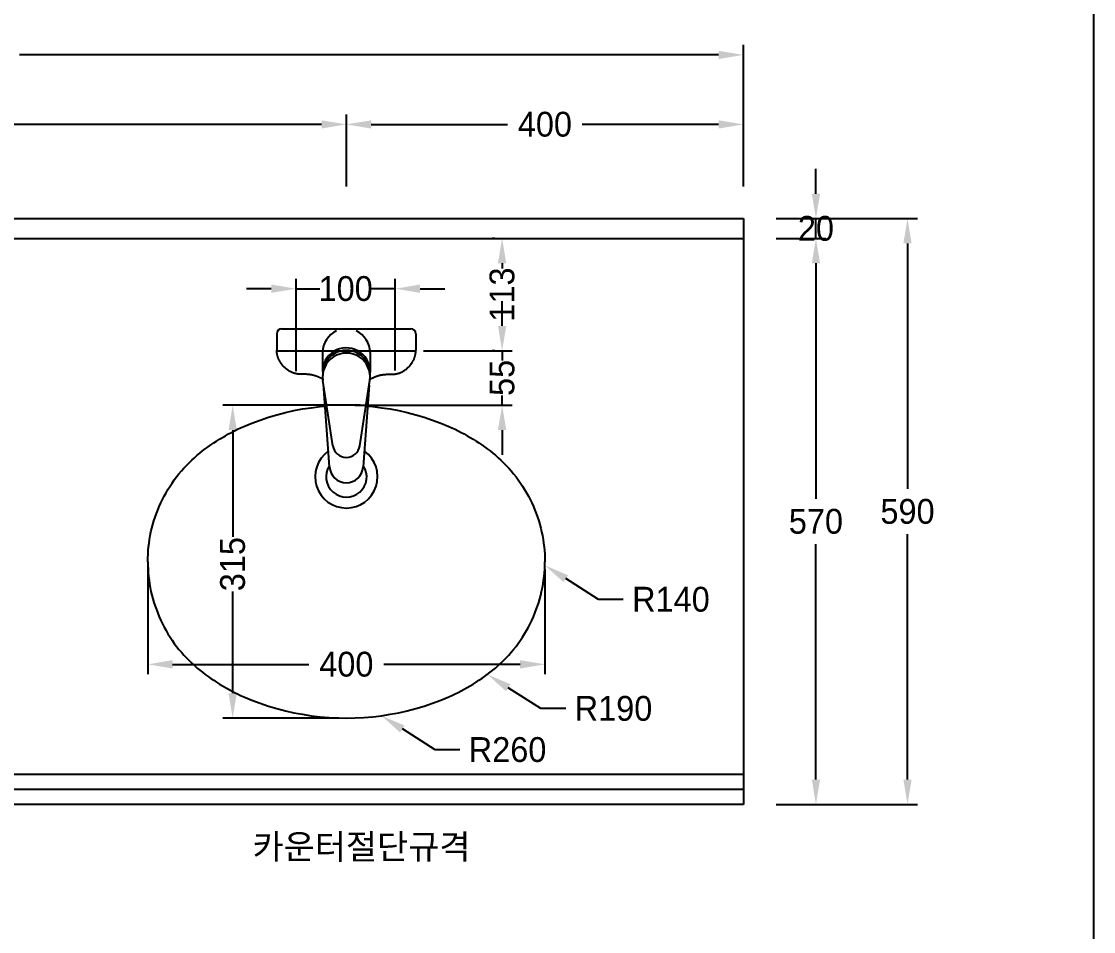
# Model space of a CAD drawing. Header units: millimetres. Extents: x 172273 to 179053, y 3729 to 6845.
# Drawn here: x 173353 to 174433, y 5117 to 6033 of the extents above; entities that cross this region are included whole.
import ezdxf
from ezdxf.lldxf.tags import DXFTag

# ---------------------------------------------------------------- set-up
doc = ezdxf.new("R2010")
doc.units = ezdxf.units.MM
doc.header["$LTSCALE"] = 0.5
doc.header["$MEASUREMENT"] = 0
for name, color, linetype in [('TEXT', 7, 'Continuous'), ('내부선 및 부속', 4, 'Continuous'), ('도각라인', 7, 'Continuous'), ('외형선', 3, 'Continuous'), ('중심선', 1, 'DASHED'), ('치수선', 7, 'Continuous')]:
    doc.layers.add(name, color=color, linetype=linetype)
doc.styles.add('____', font='')
doc.styles.add('타이틀', font='H2GTRM.TTF', dxfattribs={"height": 25})
doc.styles.get('____').set_extended_font_data('굴림')
tags = doc.linetypes.add('DASHDOT', pattern=[70, 31, -13, 13, -13]).pattern_tags.tags
tags[10:11] = [DXFTag(74, 4), DXFTag(75, 0), DXFTag(340, '0'), DXFTag(46, 0.0), DXFTag(50, 0.0), DXFTag(44, 0.0), DXFTag(45, 0.0)]
tags[8:9] = [DXFTag(74, 4), DXFTag(75, 0), DXFTag(340, '0'), DXFTag(46, 0.0), DXFTag(50, 0.0), DXFTag(44, 0.0), DXFTag(45, 0.0)]
tags[6:7] = [DXFTag(74, 4), DXFTag(75, 0), DXFTag(340, '0'), DXFTag(46, 0.0), DXFTag(50, 0.0), DXFTag(44, 0.0), DXFTag(45, 0.0)]
tags[4:5] = [DXFTag(74, 4), DXFTag(75, 0), DXFTag(340, '0'), DXFTag(46, 0.0), DXFTag(50, 0.0), DXFTag(44, 0.0), DXFTag(45, 0.0)]
tags = doc.linetypes.add('DASHED', pattern=[25.72, 12.86, -12.86]).pattern_tags.tags
tags[6:7] = [DXFTag(74, 4), DXFTag(75, 0), DXFTag(340, '0'), DXFTag(46, 0.0), DXFTag(50, 0.0), DXFTag(44, 0.0), DXFTag(45, 0.0)]
tags[4:5] = [DXFTag(74, 4), DXFTag(75, 0), DXFTag(340, '0'), DXFTag(46, 0.0), DXFTag(50, 0.0), DXFTag(44, 0.0), DXFTag(45, 0.0)]
doc.dimstyles.new('MSADIM', dxfattribs={"dimtxt": 35, "dimasz": 25, "dimexe": 10, "dimexo": 7.5, "dimgap": 0.09, "dimtad": 0, "dimtoh": 1, "dimdec": 0, "dimzin": 1, "dimdsep": 46, "dimtxsty": '____', "dimcen": 11.25, "dimadec": 0, "dimazin": 0, "dimtfac": 1, "dimtdec": 4, "dimtix": 1, "dimtmove": 0, "dimatfit": 3, "dimfxl": 1, "dimtolj": 1, "dimtzin": 1, "dimarcsym": 0})

# ---------------------------------------------------------------- blocks, each defined once
blk = doc.blocks.new('*D2')
at = {"layer": 'Defpoints', "color": 0, "linetype": 'Continuous', "transparency": 16777216}
for p in [(174105.2, 5814.8), (174105.2, 5244.8), (174152.9, 5244.8)]:
    blk.add_point(p, dxfattribs=at)
at = {"layer": '치수선', "color": 0, "linetype": 'Continuous', "lineweight": -2, "transparency": 16777216}
for p, q in [((174112.7, 5814.8), (174162.9, 5814.8)), ((174152.9, 5789.8), (174152.9, 5552.7)), ((174152.9, 5269.8), (174152.9, 5507)), ((174112.7, 5244.8), (174162.9, 5244.8))]:
    blk.add_line(p, q, dxfattribs=at)
at = {"layer": '치수선', "color": 0, "linetype": 'Continuous', "transparency": 16777216}
for points in [[(174148.8, 5789.8), (174157.1, 5789.8), (174152.9, 5814.8)], [(174148.8, 5269.8), (174157.1, 5269.8), (174152.9, 5244.8)]]:
    blk.add_solid(points, dxfattribs=at)
at = {"layer": '치수선', "color": 0, "linetype": 'Continuous', "transparency": 16777216, "insert": (174152.9, 5529.8), "char_height": 25, "attachment_point": 5, "style": '____'}
blk.add_mtext('\\A1;570', dxfattribs=at)
blk = doc.blocks.new('*D3')
at = {"layer": 'Defpoints', "color": 0, "transparency": 16777216}
for p in [(173565.4, 5646.9), (173701.4, 5646.9), (173679.9, 5331.8)]:
    blk.add_point(p, dxfattribs=at)
at = {"layer": '치수선', "color": 0, "lineweight": -2, "transparency": 16777216}
for p, q in [((173693.9, 5646.9), (173555.4, 5646.9)), ((173565.4, 5621.9), (173565.4, 5514.2)), ((173565.4, 5356.8), (173565.4, 5459.4)), ((173672.4, 5331.8), (173555.4, 5331.8))]:
    blk.add_line(p, q, dxfattribs=at)
at = {"layer": '치수선', "color": 0, "transparency": 16777216}
for points in [[(173561.2, 5621.9), (173569.5, 5621.9), (173565.4, 5646.9)], [(173561.2, 5356.8), (173569.5, 5356.8), (173565.4, 5331.8)]]:
    blk.add_solid(points, dxfattribs=at)
at = {"layer": '치수선', "color": 0, "transparency": 16777216, "insert": (173565.4, 5486.8), "char_height": 25, "attachment_point": 5, "rotation": 90, "style": '____'}
blk.add_mtext('\\A1;315', dxfattribs=at)
blk = doc.blocks.new('*D8')
at = {"layer": 'Defpoints', "color": 0, "linetype": 'Continuous', "transparency": 16777216}
for p in [(174105.2, 5834.8), (174152.9, 5834.8), (174105.2, 5814.8)]:
    blk.add_point(p, dxfattribs=at)
at = {"layer": '치수선', "color": 0, "linetype": 'Continuous', "lineweight": -2, "transparency": 16777216}
for p, q in [((174152.9, 5859.8), (174152.9, 5884.8)), ((174112.7, 5834.8), (174162.9, 5834.8)), ((174152.9, 5814.8), (174152.9, 5834.8)), ((174112.7, 5814.8), (174162.9, 5814.8)), ((174152.9, 5789.8), (174152.9, 5764.8))]:
    blk.add_line(p, q, dxfattribs=at)
at = {"layer": '치수선', "color": 0, "linetype": 'Continuous', "transparency": 16777216}
for points in [[(174148.8, 5859.8), (174157.1, 5859.8), (174152.9, 5834.8)], [(174148.8, 5789.8), (174157.1, 5789.8), (174152.9, 5814.8)]]:
    blk.add_solid(points, dxfattribs=at)
at = {"layer": '치수선', "color": 0, "linetype": 'Continuous', "transparency": 16777216, "insert": (174152.9, 5824.8), "char_height": 25, "attachment_point": 5, "style": '____'}
blk.add_mtext('\\A1;20', dxfattribs=at)
blk = doc.blocks.new('*D9')
at = {"layer": 'Defpoints', "color": 0, "linetype": 'Continuous', "transparency": 16777216}
for p in [(174079.9, 5999.7), (172529.9, 5859.7), (174079.9, 5859.7)]:
    blk.add_point(p, dxfattribs=at)
at = {"layer": '치수선', "color": 0, "linetype": 'Continuous', "lineweight": -2, "transparency": 16777216}
for p, q in [((172529.9, 5867.2), (172529.9, 6009.7)), ((174079.9, 5867.2), (174079.9, 6009.7)), ((172554.9, 5999.7), (173259.1, 5999.7)), ((174054.9, 5999.7), (173350.6, 5999.7))]:
    blk.add_line(p, q, dxfattribs=at)
at = {"layer": '치수선', "color": 0, "linetype": 'Continuous', "transparency": 16777216}
for points in [[(172554.9, 6003.8), (172554.9, 5995.5), (172529.9, 5999.7)], [(174054.9, 6003.8), (174054.9, 5995.5), (174079.9, 5999.7)]]:
    blk.add_solid(points, dxfattribs=at)
at = {"layer": '치수선', "color": 0, "linetype": 'Continuous', "transparency": 16777216, "insert": (173304.9, 5999.7), "char_height": 25, "attachment_point": 5, "style": '____'}
blk.add_mtext('\\A1;1550', dxfattribs=at)
blk = doc.blocks.new('*D10')
at = {"layer": 'Defpoints', "color": 0, "linetype": 'Continuous', "transparency": 16777216}
for p in [(174079.9, 5929.7), (173679.9, 5859.7), (174079.9, 5859.7)]:
    blk.add_point(p, dxfattribs=at)
at = {"layer": '치수선', "color": 0, "linetype": 'Continuous', "lineweight": -2, "transparency": 16777216}
for p, q in [((173679.9, 5867.2), (173679.9, 5939.7)), ((173704.9, 5929.7), (173842.2, 5929.7)), ((174054.9, 5929.7), (173917.5, 5929.7)), ((174079.9, 5867.2), (174079.9, 5939.7))]:
    blk.add_line(p, q, dxfattribs=at)
at = {"layer": '치수선', "color": 0, "linetype": 'Continuous', "transparency": 16777216}
for points in [[(173704.9, 5933.8), (173704.9, 5925.5), (173679.9, 5929.7)], [(174054.9, 5933.8), (174054.9, 5925.5), (174079.9, 5929.7)]]:
    blk.add_solid(points, dxfattribs=at)
at = {"layer": '치수선', "color": 0, "linetype": 'Continuous', "transparency": 16777216, "insert": (173879.9, 5929.7), "char_height": 25, "attachment_point": 5, "style": '____'}
blk.add_mtext('\\A1;400', dxfattribs=at)
blk = doc.blocks.new('*D11')
at = {"layer": 'Defpoints', "color": 0, "linetype": 'Continuous', "transparency": 16777216}
for p in [(173679.9, 5929.7), (172929.9, 5859.7), (173679.9, 5859.7)]:
    blk.add_point(p, dxfattribs=at)
at = {"layer": '치수선', "color": 0, "linetype": 'Continuous', "lineweight": -2, "transparency": 16777216}
for p, q in [((172929.9, 5867.2), (172929.9, 5939.7)), ((172954.9, 5929.7), (173267.7, 5929.7)), ((173654.9, 5929.7), (173342, 5929.7)), ((173679.9, 5867.2), (173679.9, 5939.7))]:
    blk.add_line(p, q, dxfattribs=at)
at = {"layer": '치수선', "color": 0, "linetype": 'Continuous', "transparency": 16777216}
for points in [[(172954.9, 5933.8), (172954.9, 5925.5), (172929.9, 5929.7)], [(173654.9, 5933.8), (173654.9, 5925.5), (173679.9, 5929.7)]]:
    blk.add_solid(points, dxfattribs=at)
at = {"layer": '치수선', "color": 0, "linetype": 'Continuous', "transparency": 16777216, "insert": (173304.9, 5929.7), "char_height": 25, "attachment_point": 5, "style": '____'}
blk.add_mtext('\\A1;750', dxfattribs=at)
blk = doc.blocks.new('*D15')
at = {"layer": 'Defpoints', "color": 0, "linetype": 'Continuous', "transparency": 16777216}
for p in [(174105.2, 5834.8), (174245.2, 5834.8), (174105.2, 5244.8)]:
    blk.add_point(p, dxfattribs=at)
at = {"layer": '치수선', "color": 0, "linetype": 'Continuous', "lineweight": -2, "transparency": 16777216}
for p, q in [((174112.7, 5834.8), (174255.2, 5834.8)), ((174245.2, 5809.8), (174245.2, 5562.6)), ((174245.2, 5269.8), (174245.2, 5517)), ((174112.7, 5244.8), (174255.2, 5244.8))]:
    blk.add_line(p, q, dxfattribs=at)
at = {"layer": '치수선', "color": 0, "linetype": 'Continuous', "transparency": 16777216}
for points in [[(174241, 5809.8), (174249.3, 5809.8), (174245.2, 5834.8)], [(174241, 5269.8), (174249.3, 5269.8), (174245.2, 5244.8)]]:
    blk.add_solid(points, dxfattribs=at)
at = {"layer": '치수선', "color": 0, "linetype": 'Continuous', "transparency": 16777216, "insert": (174245.2, 5539.8), "char_height": 25, "attachment_point": 5, "style": '____'}
blk.add_mtext('\\A1;590', dxfattribs=at)
blk = doc.blocks.new('*D25')
at = {"layer": 'Defpoints', "color": 0, "transparency": 16777216}
for p in [(173729.2, 5764.2), (173629.2, 5699.3), (173729.2, 5699.3)]:
    blk.add_point(p, dxfattribs=at)
at = {"layer": '치수선', "color": 0, "lineweight": -2, "transparency": 16777216}
for p, q in [((173629.2, 5706.8), (173629.2, 5774.2)), ((173729.2, 5706.8), (173729.2, 5774.2)), ((173604.2, 5764.2), (173579.2, 5764.2)), ((173629.2, 5764.2), (173653.1, 5764.2)), ((173729.2, 5764.2), (173705.2, 5764.2)), ((173754.2, 5764.2), (173779.2, 5764.2))]:
    blk.add_line(p, q, dxfattribs=at)
at = {"layer": '치수선', "color": 0, "transparency": 16777216}
for points in [[(173604.2, 5768.4), (173604.2, 5760), (173629.2, 5764.2)], [(173754.2, 5768.4), (173754.2, 5760), (173729.2, 5764.2)]]:
    blk.add_solid(points, dxfattribs=at)
at = {"layer": '치수선', "color": 0, "transparency": 16777216, "insert": (173679.2, 5764.2), "char_height": 25, "attachment_point": 5, "style": '____'}
blk.add_mtext('\\A1;100', dxfattribs=at)
blk = doc.blocks.new('*D26')
at = {"layer": 'Defpoints', "color": 0, "linetype": 'Continuous', "transparency": 16777216}
for p in [(173479.9, 5493), (173879.9, 5489.3), (173879.9, 5385.9)]:
    blk.add_point(p, dxfattribs=at)
at = {"layer": '치수선', "color": 0, "linetype": 'Continuous', "lineweight": -2, "transparency": 16777216}
for p, q in [((173479.9, 5485.5), (173479.9, 5375.9)), ((173879.9, 5481.8), (173879.9, 5375.9)), ((173504.9, 5385.9), (173642.2, 5385.9)), ((173854.9, 5385.9), (173717.6, 5385.9))]:
    blk.add_line(p, q, dxfattribs=at)
at = {"layer": '치수선', "color": 0, "linetype": 'Continuous', "transparency": 16777216}
for points in [[(173504.9, 5390.1), (173504.9, 5381.7), (173479.9, 5385.9)], [(173854.9, 5390.1), (173854.9, 5381.7), (173879.9, 5385.9)]]:
    blk.add_solid(points, dxfattribs=at)
at = {"layer": '치수선', "color": 0, "linetype": 'Continuous', "transparency": 16777216, "insert": (173679.9, 5385.9), "char_height": 25, "attachment_point": 5, "style": '____'}
blk.add_mtext('\\A1;400', dxfattribs=at)
blk = doc.blocks.new('*D27')
at = {"layer": 'Defpoints', "color": 0, "transparency": 16777216}
for p in [(173836.8, 5814.8), (173836.8, 5701.8), (173836.8, 5701.8)]:
    blk.add_point(p, dxfattribs=at)
at = {"layer": '치수선', "color": 0, "lineweight": -2, "transparency": 16777216}
for p, q in [((173829.3, 5814.8), (173826.8, 5814.8)), ((173836.8, 5789.8), (173836.8, 5784.4)), ((173836.8, 5726.8), (173836.8, 5732.3)), ((173829.3, 5701.8), (173826.8, 5701.8))]:
    blk.add_line(p, q, dxfattribs=at)
at = {"layer": '치수선', "color": 0, "transparency": 16777216}
for points in [[(173832.6, 5789.8), (173841, 5789.8), (173836.8, 5814.8)], [(173832.6, 5726.8), (173841, 5726.8), (173836.8, 5701.8)]]:
    blk.add_solid(points, dxfattribs=at)
at = {"layer": '치수선', "color": 0, "transparency": 16777216, "insert": (173836.8, 5758.3), "char_height": 25, "attachment_point": 5, "rotation": 90, "style": '____'}
blk.add_mtext('\\A1;113', dxfattribs=at)
blk = doc.blocks.new('*D28')
at = {"layer": 'Defpoints', "color": 0, "transparency": 16777216}
for p in [(173750, 5701.8), (173680.9, 5646.9), (173836.8, 5646.9)]:
    blk.add_point(p, dxfattribs=at)
at = {"layer": '치수선', "color": 0, "lineweight": -2, "transparency": 16777216}
for p, q in [((173836.8, 5726.8), (173836.8, 5751.8)), ((173757.5, 5701.8), (173846.8, 5701.8)), ((173836.8, 5701.8), (173836.8, 5692)), ((173836.8, 5646.9), (173836.8, 5656.7)), ((173688.4, 5646.9), (173846.8, 5646.9)), ((173836.8, 5621.9), (173836.8, 5596.9))]:
    blk.add_line(p, q, dxfattribs=at)
at = {"layer": '치수선', "color": 0, "transparency": 16777216}
for points in [[(173832.6, 5726.8), (173841, 5726.8), (173836.8, 5701.8)], [(173832.6, 5621.9), (173841, 5621.9), (173836.8, 5646.9)]]:
    blk.add_solid(points, dxfattribs=at)
at = {"layer": '치수선', "color": 0, "transparency": 16777216, "insert": (173836.8, 5674.4), "char_height": 25, "attachment_point": 5, "rotation": 90, "style": '____'}
blk.add_mtext('\\A1;55', dxfattribs=at)

msp = doc.modelspace()

# ---------------------------------------------------------------- linework, layer by layer
at = {"layer": '내부선 및 부속', "linetype": 'Continuous'}
for p, q in [((173609.9, 5718.8), (173609.9, 5702.2)), ((173614.9, 5723.8), (173744.8, 5723.8)), ((173749.8, 5718.8), (173749.8, 5702.2))]:
    msp.add_line(p, q, dxfattribs=at)
for points in [[(173655.9, 5699.9), (173655.9, 5680.7)], [(173703.8, 5699.9), (173703.8, 5680.7)], [(173666.3, 5605.9), (173656.2, 5671.9)], [(173693.5, 5605.9), (173703.5, 5671.9)], [(173703.8, 5680.7), (173703.7, 5679.9)], [(173663, 5584.7), (173656.8, 5668)], [(173702.8, 5667.2), (173696.8, 5584.7)]]:
    msp.add_lwpolyline(points, dxfattribs=at)
for centre, radius, start, end in [((173614.9, 5718.8), 5, 90, 180), ((173679.9, 5699.9), 23.9, 114.4081, 180), ((173679.9, 5699.9), 23.9, 0, 65.5919), ((173744.8, 5718.8), 5, 0, 90), ((173679.9, 5680.7), 23.9, 0, 182.9973), ((173679.9, 5678.2), 23.9, 356.8027, 183.1973), ((173679.9, 5675.5), 23.9, 351.3148, 188.6852), ((173679.9, 5607.9), 13.7, 188.4615, 351.5385), ((173679.9, 5574.8), 31.5, 125.4521, 54.5744), ((173679.9, 5574.8), 20.5, 147.0326, 32.9796), ((173679.9, 5585.7), 16.9, 183.49, 356.51)]:
    msp.add_arc(centre, radius, start, end, dxfattribs=at)
for points in [[(173634.9, 5678), (173620.3, 5677.4), (173612.9, 5691.2), (173609.8, 5695.9), (173609.9, 5702.2)], [(173724.8, 5678), (173739.5, 5677.4), (173746.9, 5691.2), (173749.9, 5695.9), (173749.8, 5702.2)]]:
    msp.add_rational_spline(points, [1, 0.775275130784, 0.895394481921, 0.931831650403, 1], degree=2, knots=[0, 0, 0, 30.130179, 30.130179, 39.269908, 39.269908, 39.269908], dxfattribs=at)
for points in [[(173637.2, 5678), (173636, 5678), (173634.9, 5678)], [(173722.6, 5678), (173723.7, 5678), (173724.8, 5678)]]:
    msp.add_open_spline(points, degree=2, dxfattribs=at)
for points, weights in [([(173648.8, 5676.3), (173643.3, 5678.2), (173637.2, 5678)], [1, 0.933773440227, 1]), ([(173656, 5673.1), (173654, 5674.3), (173648.8, 5676.3)], [1, 0.958237368704, 1]), ([(173703.7, 5673.1), (173705.8, 5674.3), (173711, 5676.3)], [1, 0.958237368704, 1]), ([(173711, 5676.3), (173716.5, 5678.2), (173722.6, 5678)], [1, 0.933773440227, 1])]:
    msp.add_rational_spline(points, weights, degree=2, dxfattribs=at)
at = {"layer": '도각라인', "color": 7}
msp.add_line((174432.6, 6845.3), (174432.6, 3809.3), dxfattribs=at)
at = {"layer": '외형선', "linetype": 'Continuous'}
for points in [[(172529.9, 5834.8), (174079.9, 5834.8)], [(174079.9, 5834.8), (174079.9, 5244.8)], [(172529.9, 5814.8), (174079.9, 5814.8)], [(173576.6, 5625.4), (173584.7, 5628.8), (173593, 5631.9), (173601.4, 5634.7), (173609.9, 5637.2), (173618.5, 5639.5), (173627.1, 5641.4), (173635.8, 5643.1), (173644.6, 5644.4), (173653.4, 5645.5), (173658.2, 5645.9)], [(173701.4, 5645.9), (173706.4, 5645.5), (173715.2, 5644.4), (173723.9, 5643.1), (173732.6, 5641.4), (173741.3, 5639.5), (173749.8, 5637.2), (173758.3, 5634.7), (173766.7, 5631.9), (173775, 5628.8), (173783.2, 5625.4)], [(173529.7, 5596.5), (173532.4, 5598.7), (173535.1, 5600.8), (173537.8, 5602.9), (173540.6, 5604.9), (173543.4, 5607), (173546.3, 5608.9), (173549.2, 5610.8), (173552.1, 5612.6), (173555.1, 5614.4), (173558, 5616.2), (173561.1, 5617.9), (173564.1, 5619.5), (173567.2, 5621.1), (173570.3, 5622.6), (173573.4, 5624), (173576.6, 5625.4)], [(173783.2, 5625.4), (173786.3, 5624), (173789.4, 5622.6), (173792.5, 5621.1), (173795.6, 5619.5), (173798.7, 5617.9), (173801.7, 5616.2), (173804.7, 5614.4), (173807.6, 5612.6), (173810.6, 5610.8), (173813.4, 5608.9), (173816.3, 5607), (173819.1, 5604.9), (173821.9, 5602.9), (173824.6, 5600.8), (173827.3, 5598.7), (173830, 5596.5)], [(173479.9, 5489.3), (173479.9, 5493), (173480.1, 5496.8), (173480.3, 5500.5), (173480.7, 5504.2), (173481.1, 5508), (173481.7, 5511.7), (173482.3, 5515.5), (173483.1, 5519.2), (173484, 5523), (173484.9, 5526.7), (173486, 5530.4), (173487.2, 5534), (173488.5, 5537.7), (173489.9, 5541.3), (173491.4, 5544.9), (173492.9, 5548.4), (173494.6, 5551.9), (173496.4, 5555.3), (173498.3, 5558.7), (173500.2, 5562.1), (173502.3, 5565.3), (173504.4, 5568.5), (173506.6, 5571.7), (173508.9, 5574.7), (173511.3, 5577.7), (173513.8, 5580.7), (173516.3, 5583.5), (173518.9, 5586.3), (173521.5, 5588.9), (173524.2, 5591.5), (173526.9, 5594), (173529.7, 5596.5)], [(173830, 5596.5), (173832.8, 5594), (173835.5, 5591.5), (173838.2, 5588.9), (173840.9, 5586.3), (173843.5, 5583.5), (173846, 5580.7), (173848.4, 5577.7), (173850.8, 5574.7), (173853.1, 5571.7), (173855.3, 5568.5), (173857.4, 5565.3), (173859.5, 5562.1), (173861.5, 5558.7), (173863.3, 5555.3), (173865.1, 5551.9), (173866.8, 5548.4), (173868.4, 5544.9), (173869.9, 5541.3), (173871.2, 5537.7), (173872.5, 5534), (173873.7, 5530.4), (173874.8, 5526.7), (173875.8, 5523), (173876.6, 5519.2), (173877.4, 5515.5), (173878.1, 5511.7), (173878.6, 5508), (173879.1, 5504.2), (173879.4, 5500.5), (173879.7, 5496.8), (173879.8, 5493), (173879.9, 5489.3)], [(173479.9, 5489.3), (173479.9, 5485.6), (173480.1, 5481.9), (173480.3, 5478.2), (173480.7, 5474.4), (173481.1, 5470.7), (173481.7, 5466.9), (173482.3, 5463.2), (173483.1, 5459.4), (173484, 5455.7), (173484.9, 5452), (173486, 5448.3), (173487.2, 5444.6), (173488.5, 5441), (173489.9, 5437.3), (173491.4, 5433.8), (173492.9, 5430.2), (173494.6, 5426.7), (173496.4, 5423.3), (173498.3, 5419.9), (173500.2, 5416.6), (173502.3, 5413.3), (173504.4, 5410.1), (173506.6, 5407), (173508.9, 5403.9), (173511.3, 5400.9), (173513.8, 5398), (173516.3, 5395.2), (173518.9, 5392.4), (173521.5, 5389.7), (173524.2, 5387.1), (173526.9, 5384.6), (173529.7, 5382.2)], [(173830, 5382.2), (173832.8, 5384.6), (173835.5, 5387.1), (173838.2, 5389.7), (173840.9, 5392.4), (173843.5, 5395.2), (173846, 5398), (173848.4, 5400.9), (173850.8, 5403.9), (173853.1, 5407), (173855.3, 5410.1), (173857.4, 5413.3), (173859.5, 5416.6), (173861.5, 5419.9), (173863.3, 5423.3), (173865.1, 5426.7), (173866.8, 5430.2), (173868.4, 5433.8), (173869.9, 5437.3), (173871.2, 5441), (173872.5, 5444.6), (173873.7, 5448.3), (173874.8, 5452), (173875.8, 5455.7), (173876.6, 5459.4), (173877.4, 5463.2), (173878.1, 5466.9), (173878.6, 5470.7), (173879.1, 5474.4), (173879.4, 5478.2), (173879.7, 5481.9), (173879.8, 5485.6), (173879.9, 5489.3)], [(173529.7, 5382.2), (173532.4, 5380), (173535.1, 5377.9), (173537.8, 5375.8), (173540.6, 5373.7), (173543.4, 5371.7), (173546.3, 5369.8), (173549.2, 5367.9), (173552.1, 5366), (173555.1, 5364.2), (173558, 5362.5), (173561.1, 5360.8), (173564.1, 5359.2), (173567.2, 5357.6), (173570.3, 5356.1), (173573.4, 5354.6), (173576.6, 5353.2)], [(173783.2, 5353.2), (173786.3, 5354.6), (173789.4, 5356.1), (173792.5, 5357.6), (173795.6, 5359.2), (173798.7, 5360.8), (173801.7, 5362.5), (173804.7, 5364.2), (173807.6, 5366), (173810.6, 5367.9), (173813.4, 5369.8), (173816.3, 5371.7), (173819.1, 5373.7), (173821.9, 5375.8), (173824.6, 5377.9), (173827.3, 5380), (173830, 5382.2)], [(173576.6, 5353.2), (173584.7, 5349.9), (173593, 5346.8), (173601.4, 5343.9), (173609.9, 5341.4), (173618.5, 5339.2), (173627.1, 5337.2), (173635.8, 5335.6), (173644.6, 5334.2), (173653.4, 5333.2), (173662.2, 5332.4), (173671, 5332), (173679.9, 5331.8)], [(173679.9, 5331.8), (173688.7, 5332), (173697.6, 5332.4), (173706.4, 5333.2), (173715.2, 5334.2), (173723.9, 5335.6), (173732.6, 5337.2), (173741.3, 5339.2), (173749.8, 5341.4), (173758.3, 5343.9), (173766.7, 5346.8), (173775, 5349.9), (173783.2, 5353.2)], [(174079.9, 5274.8), (172529.9, 5274.8)], [(174079.9, 5259.8), (172529.9, 5259.8)], [(174079.9, 5244.8), (172529.9, 5244.8)]]:
    msp.add_lwpolyline(points, dxfattribs=at)
at = {"layer": '중심선', "linetype": 'DASHDOT'}
for points in [[(173629.2, 5681.1), (173629.2, 5721.6)], [(173729.2, 5682), (173729.2, 5720.8)], [(173609.7, 5701.8), (173750, 5701.8)]]:
    msp.add_lwpolyline(points, dxfattribs=at)
at = {"layer": '치수선', "linetype": 'Continuous'}
for p, q in [((173933.9, 5451.3), (173900.9, 5472.2)), ((173958.9, 5451.3), (173933.9, 5451.3)), ((173875.9, 5341.4), (173843, 5362.3)), ((173900.9, 5341.4), (173875.9, 5341.4)), ((173769.2, 5299.9), (173736.3, 5320.8)), ((173794.2, 5299.9), (173769.2, 5299.9))]:
    msp.add_line(p, q, dxfattribs=at)
for points in [[(173903.1, 5475.7), (173898.7, 5468.7), (173879.8, 5485.6)], [(173845.2, 5365.9), (173840.8, 5358.8), (173821.9, 5375.8)], [(173738.5, 5324.3), (173734, 5317.3), (173715.2, 5334.2)]]:
    msp.add_solid(points, dxfattribs=at)

# ---------------------------------------------------------------- texts
at = {"layer": 'TEXT', "insert": (173491, 5214.7), "char_height": 25, "width": 408.243, "attachment_point": 1, "line_spacing_factor": 0.963855, "style": '타이틀'}
msp.add_mtext('\\pxqc;{\\fGulim|b0|i0|c129|p50;카운터절단규격}', dxfattribs=at)
at = {"layer": '치수선', "linetype": 'Continuous', "char_height": 25, "attachment_point": 5, "style": '____'}
for s, insert in [('\\A1;R140', (174006.9, 5451.3)), ('\\A1;R190', (173949, 5341.4)), ('\\A1;R260', (173842.3, 5299.9))]:
    msp.add_mtext(s, dxfattribs=dict(at, insert=insert))

# ---------------------------------------------------------------- dimensions: what is measured, and where the dimension line sits
at = {"layer": '치수선', "linetype": 'Continuous'}
for base, p1, p2, picture, middle in [((174079.9, 5999.7), (172529.9, 5859.7), (174079.9, 5859.7), '*D9', (173304.9, 5999.7)), ((173679.9, 5929.7), (172929.9, 5859.7), (173679.9, 5859.7), '*D11', (173304.9, 5929.7)), ((174079.9, 5929.7), (173679.9, 5859.7), (174079.9, 5859.7), '*D10', (173879.9, 5929.7)), ((173879.9, 5385.9), (173479.9, 5493), (173879.9, 5489.3), '*D26', (173679.9, 5385.9))]:
    dim = msp.add_linear_dim(base=base, p1=p1, p2=p2, dimstyle='MSADIM', override={"dimtxt": 25, "dimgap": 10, "dimtih": 1}, dxfattribs=at)
    dim.commit()
    dim.dimension.update_dxf_attribs({"geometry": picture, "text_midpoint": middle})
for base, p1, picture, middle in [((174152.9, 5834.8), (174105.2, 5814.8), '*D8', (174152.9, 5824.8)), ((174245.2, 5834.8), (174105.2, 5244.8), '*D15', (174245.2, 5539.8))]:
    dim = msp.add_linear_dim(base=base, p1=p1, p2=(174105.2, 5834.8), angle=90, dimstyle='MSADIM', override={"dimtxt": 25, "dimgap": 10, "dimtih": 1}, dxfattribs=at)
    dim.commit()
    dim.dimension.update_dxf_attribs({"geometry": picture, "text_midpoint": middle})
at = {"layer": '치수선'}
for base, p1, p2, picture, middle in [((173836.8, 5701.8), (173836.8, 5814.8), (173836.8, 5701.8), '*D27', (173836.8, 5758.3)), ((173836.8, 5646.9), (173750, 5701.8), (173680.9, 5646.9), '*D28', (173836.8, 5674.4))]:
    dim = msp.add_linear_dim(base=base, p1=p1, p2=p2, angle=90, dimstyle='MSADIM', override={"dimtxt": 25}, dxfattribs=at)
    dim.commit()
    dim.dimension.update_dxf_attribs({"geometry": picture, "text_midpoint": middle})
at = {"layer": '치수선', "linetype": 'Continuous'}
dim = msp.add_linear_dim(base=(174152.9, 5244.8), p1=(174105.2, 5814.8), p2=(174105.2, 5244.8), angle=90, dimstyle='MSADIM', override={"dimtxt": 25, "dimgap": 10, "dimtih": 1}, dxfattribs=at)
dim.commit()
dim.dimension.update_dxf_attribs({"geometry": '*D2', "text_midpoint": (174152.9, 5529.8), "dimtype": 160})
at = {"layer": '치수선'}
dim = msp.add_linear_dim(base=(173729.2, 5764.2), p1=(173629.2, 5699.3), p2=(173729.2, 5699.3), dimstyle='MSADIM', override={"dimtxt": 25}, dxfattribs=at)
dim.commit()
dim.dimension.update_dxf_attribs({"geometry": '*D25', "text_midpoint": (173679.2, 5764.2)})
dim = msp.add_linear_dim(base=(173565.4, 5646.9), p1=(173679.9, 5331.8), p2=(173701.4, 5646.9), angle=270, dimstyle='MSADIM', override={"dimtxt": 25}, dxfattribs=at)
dim.commit()
dim.dimension.update_dxf_attribs({"geometry": '*D3', "text_midpoint": (173565.4, 5486.8), "dimtype": 160})

doc.saveas('drawing.dxf')
